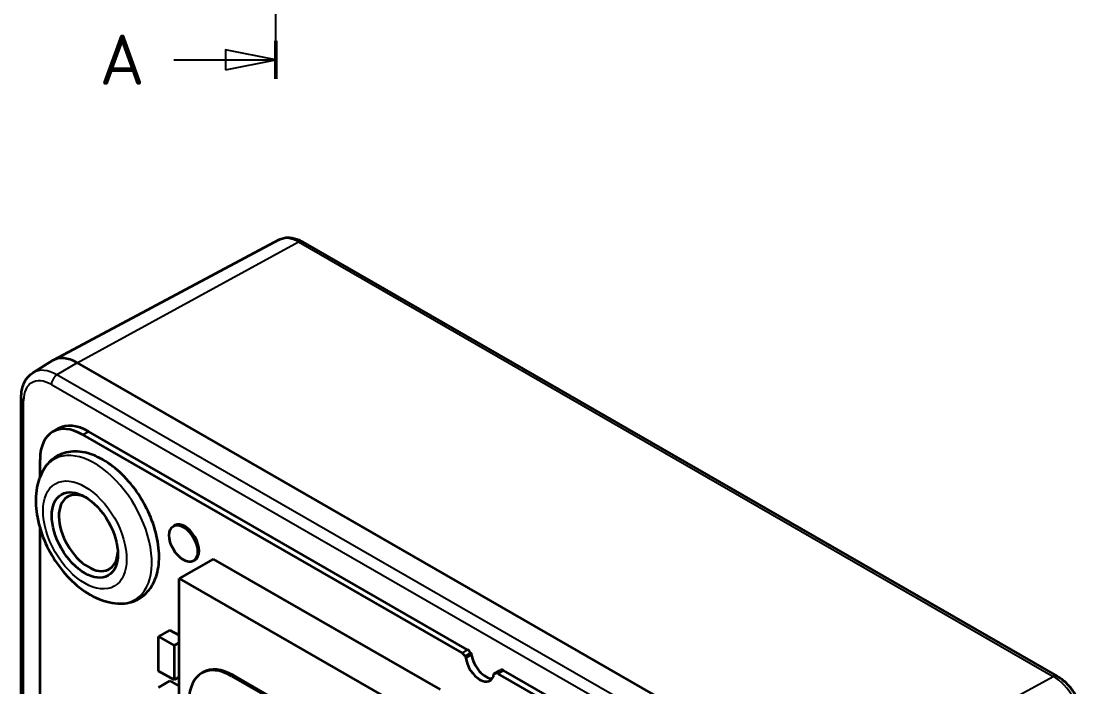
# Model space of a CAD drawing. Header units: millimetres. Extents: x 0 to 119, y 0 to 84.
# Drawn here: x 30.75 to 51.93, y 25.75 to 39.02 of the extents above; entities that cross this region are included whole.
import ezdxf

# ---------------------------------------------------------------- set-up
doc = ezdxf.new("R2010")
doc.units = ezdxf.units.MM
doc.header["$LTSCALE"] = 0.2
for name, color, linetype, lineweight in [('Schnittlinie (ISO)', 7, 'Continuous', 25), ('Sichtbar (ISO)', 7, 'Continuous', 35), ('Sichtbar schmal (ISO)', 7, 'Continuous', 25)]:
    doc.layers.add(name, color=color, linetype=linetype, lineweight=lineweight)
doc.styles.add('Bezeichnungstext (DIN)', font='isocpeur.ttf')

# ---------------------------------------------------------------- blocks, each defined once
blk = doc.blocks.new('2DTransSchnitt0')
at = {"layer": 'Schnittlinie (ISO)', "linetype": 'Continuous'}
for p, q in [((179.1, 189.37), (179.1, 256.95)), ((179.1, 191.27), (174.1, 192.27)), ((174.1, 192.27), (174.1, 190.27)), ((168.93, 191.27), (174.1, 191.27)), ((174.1, 191.27), (179.1, 191.27)), ((174.1, 190.27), (179.1, 191.27))]:
    blk.add_line(p, q, dxfattribs=at)
at = {"layer": 'Schnittlinie (ISO)', "linetype": 'Continuous', "lineweight": 50}
blk.add_line((179.1, 189.37), (179.1, 193.17), dxfattribs=at)
at = {"layer": 'Schnittlinie (ISO)', "linetype": 'Continuous', "flags": 128}
blk.add_lwpolyline([(174.1, 190.27), (179.1, 191.27), (174.1, 192.27), (174.1, 190.27)], dxfattribs=at)
at = {"layer": 'Schnittlinie (ISO)'}
blk.add_solid([(174.1, 190.27), (179.1, 191.27), (174.1, 192.27), (174.1, 190.27)], dxfattribs=at)
at = {"layer": 'Schnittlinie (ISO)', "insert": (161.54, 188.77), "char_height": 5, "attachment_point": 7, "line_spacing_factor": 0.25, "style": 'Bezeichnungstext (DIN)'}
blk.add_mtext('A', dxfattribs=at)

msp = doc.modelspace()

# ---------------------------------------------------------------- linework, layer by layer
at = {"layer": 'Sichtbar (ISO)'}
for p, q in [((35.884, 34.662), (31.389, 32.262)), ((36.351, 34.625), (51.398, 25.96)), ((30.979, 32.009), (31.371, 32.252)), ((31.859, 32.21), (46.906, 23.545)), ((30.747, 14.12), (30.747, 31.517)), ((31.373, 30.833), (31.486, 30.898)), ((31.972, 30.774), (39.532, 26.421)), ((39.645, 26.486), (32.085, 30.839)), ((31.123, 29.938), (31.123, 30.282)), ((31.123, 15.287), (31.123, 28.901)), ((33.809, 28.967), (33.78, 28.951)), ((34.574, 28.295), (33.895, 27.904)), ((34.208, 28.274), (34.18, 28.258)), ((34.574, 28.295), (39.099, 25.689)), ((33.895, 22.671), (33.895, 27.904)), ((33.895, 27.904), (38.421, 25.298)), ((33.711, 26.878), (33.485, 26.748)), ((33.485, 26.061), (33.485, 26.748)), ((33.485, 26.748), (33.796, 26.569)), ((33.711, 26.878), (33.895, 26.773)), ((33.895, 26.626), (33.796, 26.569)), ((33.796, 26.569), (33.796, 25.882)), ((39.612, 26.326), (39.725, 26.391)), ((33.796, 25.882), (33.485, 26.061)), ((40.171, 26.004), (40.284, 26.069)), ((45.661, 23.021), (40.364, 26.072)), ((33.711, 25.865), (33.485, 25.734)), ((33.711, 25.865), (33.895, 25.759)), ((33.895, 25.939), (33.796, 25.882)), ((34.371, 26.036), (34.343, 26.019)), ((34.942, 25.96), (37.77, 24.332)), ((34.97, 25.977), (37.798, 24.348)), ((40.251, 26.007), (45.548, 22.956))]:
    msp.add_line(p, q, dxfattribs=at)
for centre, major_axis, start_param, end_param in [((31.859, 31.425), (-0.479, 0.832), 5.499721, 6.301738), ((31.972, 29.793), (-0.599, 1.04), 5.499721, 7.070517), ((32.085, 29.858), (-0.599, 1.04), 5.499721, 6.283185), ((32.086, 28.815), (-0.415, 0.721), 5.558238, 10.149725), ((34.008, 28.62), (-0.2, 0.347), 3.141593, 6.283185), ((39.645, 26.388), (-0.06, 0.104), 4.748565, 5.499723), ((39.532, 26.322), (0.06, -0.104), 1.606972, 2.35813), ((40.208, 26.77), (0.639, -1.109), 4.748574, 4.780854), ((39.891, 26.214), (0.2, -0.347), 4.079491, 6.919951), ((40.321, 26.835), (-0.639, 1.109), 1.606981, 1.639262), ((40.005, 26.279), (0.2, -0.347), 4.079491, 5.996997), ((34.942, 24.979), (-0.599, 1.04), 5.499721, 7.070517), ((34.97, 24.996), (-0.599, 1.04), 5.499721, 6.283185), ((39.688, 27.199), (0.639, -1.109), 6.218587, 6.250868), ((40.364, 25.974), (-0.06, 0.104), 5.499719, 6.250877), ((39.575, 27.134), (0.639, -1.109), 6.218587, 6.250868), ((40.251, 25.909), (-0.06, 0.104), 5.499719, 6.250877)]:
    msp.add_ellipse(centre, major_axis=major_axis, ratio=0.578093, start_param=start_param, end_param=end_param, dxfattribs=at)
for centre, major_axis in [((32.015, 28.774), (-0.465, 0.808)), ((33.98, 28.604), (-0.2, 0.347))]:
    msp.add_ellipse(centre, major_axis=major_axis, ratio=0.578093, dxfattribs=at)
for points, knots in [([(35.884, 34.662), (35.913, 34.678), (35.944, 34.689), (36.008, 34.704), (36.04, 34.708), (36.105, 34.707), (36.137, 34.704), (36.2, 34.69), (36.231, 34.681), (36.292, 34.657), (36.322, 34.642), (36.351, 34.625)], [3.9474776, 3.9474776, 3.9474776, 3.9474776, 4.1004599, 4.1004599, 4.2534422, 4.2534422, 4.4064244, 4.4064244, 4.5594067, 4.5594067, 4.712389, 4.712389, 4.712389, 4.712389]), ([(30.747, 31.517), (30.747, 31.557), (30.75, 31.596), (30.761, 31.673), (30.77, 31.71), (30.793, 31.782), (30.808, 31.816), (30.845, 31.881), (30.867, 31.911), (30.918, 31.966), (30.947, 31.99), (30.979, 32.009)], [3.1415927, 3.1415927, 3.1415927, 3.1415927, 3.2953484, 3.2953484, 3.4491042, 3.4491042, 3.6028599, 3.6028599, 3.7566157, 3.7566157, 3.9103714, 3.9103714, 3.9103714, 3.9103714]), ([(32.671, 27.408), (32.793, 27.4), (32.914, 27.419), (33.119, 27.509), (33.204, 27.572), (33.344, 27.733), (33.398, 27.831), (33.476, 28.062), (33.496, 28.199), (33.496, 28.496), (33.473, 28.658), (33.388, 28.983), (33.326, 29.146), (33.169, 29.459), (33.075, 29.608), (32.864, 29.88), (32.746, 30.002), (32.495, 30.209), (32.362, 30.293), (32.092, 30.408), (31.954, 30.44), (31.7, 30.438), (31.583, 30.411), (31.389, 30.31), (31.309, 30.241), (31.214, 30.118), (31.186, 30.073), (31.163, 30.026)], [5.131082, 5.131082, 5.131082, 5.131082, 5.43237, 5.43237, 5.692412, 5.692412, 5.965756, 5.965756, 6.283856, 6.283856, 6.625361, 6.625361, 6.965831, 6.965831, 7.303633, 7.303633, 7.64216, 7.64216, 7.983982, 7.983982, 8.320558, 8.320558, 8.613487, 8.613487, 8.872105, 8.872105, 9.002217, 9.002217, 9.002217, 9.002217]), ([(31.163, 30.026), (31.104, 29.909), (31.069, 29.785), (31.029, 29.503), (31.034, 29.344), (31.085, 29.013), (31.135, 28.841), (31.273, 28.51), (31.36, 28.352), (31.563, 28.06), (31.68, 27.926), (31.939, 27.692), (32.082, 27.593), (32.372, 27.459), (32.517, 27.417), (32.671, 27.408)], [2.719032, 2.719032, 2.719032, 2.719032, 2.99186, 2.99186, 3.334365, 3.334365, 3.706109, 3.706109, 4.07309, 4.07309, 4.439229, 4.439229, 4.810806, 4.810806, 5.131082, 5.131082, 5.131082, 5.131082]), ([(51.398, 25.96), (51.458, 25.926), (51.515, 25.882), (51.621, 25.781), (51.67, 25.724), (51.757, 25.6), (51.796, 25.533), (51.859, 25.395), (51.885, 25.324), (51.919, 25.182), (51.928, 25.111), (51.928, 25.042)], [4.712389, 4.712389, 4.712389, 4.712389, 5.026548, 5.026548, 5.340708, 5.340708, 5.654867, 5.654867, 5.969026, 5.969026, 6.283185, 6.283185, 6.283185, 6.283185])]:
    msp.add_open_spline(points, degree=3, knots=knots, dxfattribs=at)
at = {"layer": 'Sichtbar schmal (ISO)'}
for p, q in [((31.859, 32.21), (36.274, 34.619)), ((36.274, 34.619), (51.321, 25.954)), ((31.859, 32.21), (31.46, 31.968)), ((31.35, 31.774), (46.397, 23.109)), ((46.507, 23.303), (31.46, 31.968)), ((30.794, 14.054), (30.794, 31.452)), ((31.972, 30.774), (32.085, 30.839)), ((39.532, 26.421), (39.645, 26.486)), ((39.59, 26.361), (39.703, 26.426)), ((40.193, 26.014), (40.306, 26.079)), ((40.251, 26.007), (40.364, 26.072)), ((34.97, 25.977), (34.942, 25.96)), ((46.906, 23.545), (51.321, 25.954))]:
    msp.add_line(p, q, dxfattribs=at)
for centre, major_axis, ratio, start_param, end_param in [((36.274, 33.968), (-0.397, 0.69), 0.578093, 5.499721, 6.264632), ((36.271, 34.487), (0.08, 0.139), 0.578093, 0, 0.757285), ((31.46, 31.196), (-0.472, 0.819), 0.578093, 5.499721, 6.301738), ((31.35, 31.132), (-0.392, 0.681), 0.578093, 5.499721, 7.070517), ((31.463, 31.839), (0.08, 0.139), 0.578093, 0.809644, 2.354261), ((30.907, 31.517), (-0.16, 0), 0.575862, 0, 0.785398), ((32.206, 28.883), (0.807, -1.401), 0.578093, 5.918414, 9.789549), ((51.318, 25.821), (0.08, 0.139), 0.578093, 0, 0.757285), ((51.321, 25.303), (0.397, -0.69), 0.578093, 0.787332, 2.358128)]:
    msp.add_ellipse(centre, major_axis=major_axis, ratio=ratio, start_param=start_param, end_param=end_param, dxfattribs=at)
msp.add_ellipse((32.015, 28.774), major_axis=(-0.588, 1.022), ratio=0.578093, dxfattribs=at)

# ---------------------------------------------------------------- block references
at = {"layer": 'Schnittlinie (ISO)', "xscale": 0.2, "yscale": 0.2, "zscale": 0.2}
msp.add_blockref('2DTransSchnitt0', (0, 0), dxfattribs=at)

doc.saveas('drawing.dxf')
